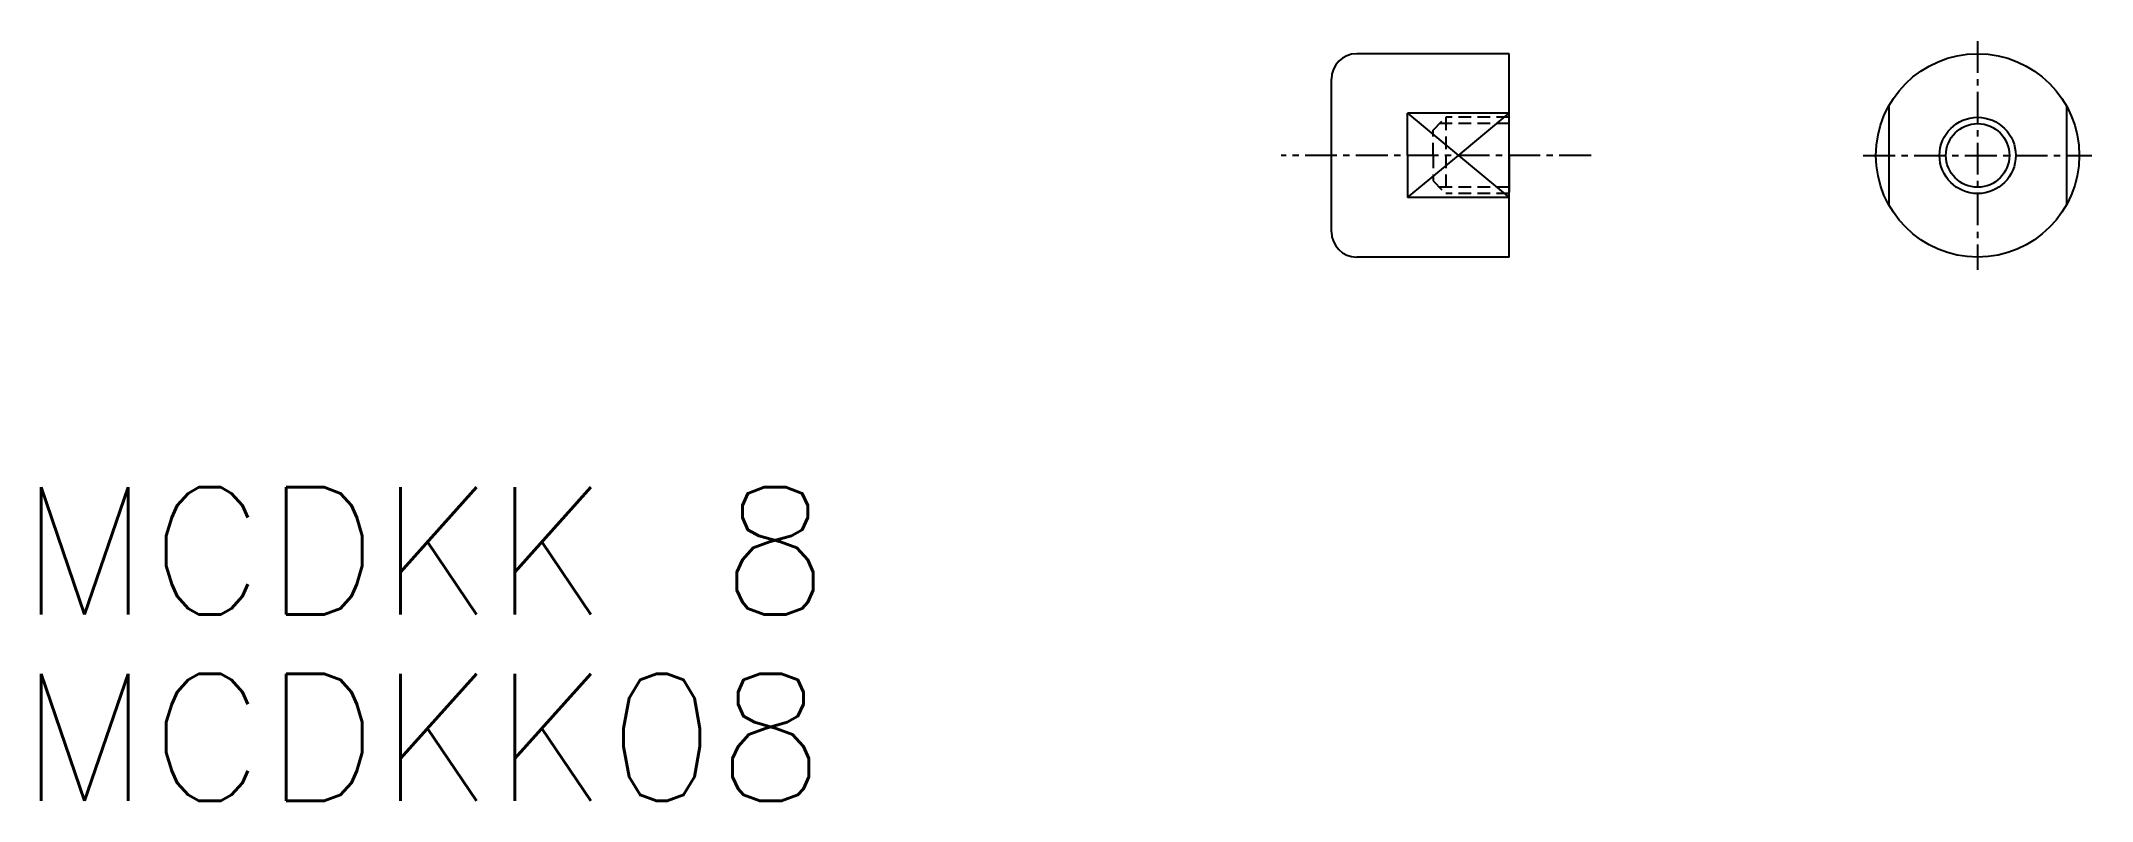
# Model space of a CAD drawing. Extents: x 361.6 to 442.3, y -13.8 to 16.1.
import ezdxf

# ---------------------------------------------------------------- set-up
doc = ezdxf.new("R2010")
doc.units = 0
doc.linetypes.add('CENTER', pattern=[2, 1.25, -0.25, 0.25, -0.25])
doc.linetypes.add('DASHED', pattern=[0.75, 0.5, -0.25])
doc.layers.get('0').update_dxf_attribs({"linetype": 'CONTINUOUS'})
doc.layers.add('CENTER', color=1, linetype='CENTER')
doc.styles.get("Standard").update_dxf_attribs({"font": 'txt.shx'})

msp = doc.modelspace()

# ---------------------------------------------------------------- linework, layer by layer
at = {"color": 7, "linetype": 'CONTINUOUS'}
for p, q in [((419.367, 15.584), (413.367, 15.584)), ((419.367, 7.584), (419.367, 15.584)), ((412.367, 8.584), (412.367, 14.584)), ((419.367, 13.242), (415.367, 13.242)), ((415.367, 11.584), (415.367, 13.242)), ((434.3, 13.521), (434.3, 9.648)), ((441.3, 13.521), (441.3, 9.648)), ((415.367, 11.584), (415.367, 9.926)), ((419.367, 11.584), (419.367, 10.134)), ((419.367, 9.926), (415.367, 9.926)), ((419.367, 7.584), (413.367, 7.584))]:
    msp.add_line(p, q, dxfattribs=at)
at = {"color": 3, "linetype": 'CONTINUOUS'}
for p, q in [((415.367, 13.242), (417.367, 11.584)), ((417.367, 11.584), (419.367, 13.242)), ((415.367, 9.926), (417.367, 11.584)), ((417.367, 11.584), (419.367, 9.926))]:
    msp.add_line(p, q, dxfattribs=at)
at = {"color": 3, "linetype": 'DASHED'}
for p, q in [((416.367, 12.584), (416.867, 13.084)), ((419.367, 13.084), (416.867, 13.084)), ((416.867, 13.084), (416.867, 10.084)), ((416.367, 11.584), (416.367, 12.584)), ((419.367, 12.834), (416.617, 12.834)), ((416.367, 11.584), (416.367, 10.584)), ((416.367, 10.584), (416.867, 10.084)), ((419.367, 10.334), (416.617, 10.334)), ((419.367, 10.084), (416.867, 10.084))]:
    msp.add_line(p, q, dxfattribs=at)
at = {"color": 7, "linetype": 'CONTINUOUS'}
for radius in [4, 1.25]:
    msp.add_circle((437.8, 11.584), radius, dxfattribs=at)
at = {"color": 3, "linetype": 'CONTINUOUS'}
msp.add_circle((437.8, 11.584), 1.5, dxfattribs=at)
at = {"color": 7, "linetype": 'CONTINUOUS'}
for centre, start, end in [((413.367, 14.584), 90, 180), ((413.367, 8.584), 180, 270)]:
    msp.add_arc(centre, 1, start, end, dxfattribs=at)
at = {"layer": 'CENTER', "color": 1, "linetype": 'CENTER'}
for p, q in [((437.8, 16.084), (437.8, 7.084)), ((422.586, 11.584), (410.396, 11.584)), ((433.3, 11.584), (442.3, 11.584))]:
    msp.add_line(p, q, dxfattribs=at)

# ---------------------------------------------------------------- texts
at = {"color": 7, "linetype": 'CONTINUOUS'}
for s, p in [('MCDKK 8', (360.731, -6.472)), ('MCDKK08', (360.731, -13.811))]:
    msp.add_text(s, height=5, dxfattribs=at).set_placement(p)

doc.saveas('drawing.dxf')
